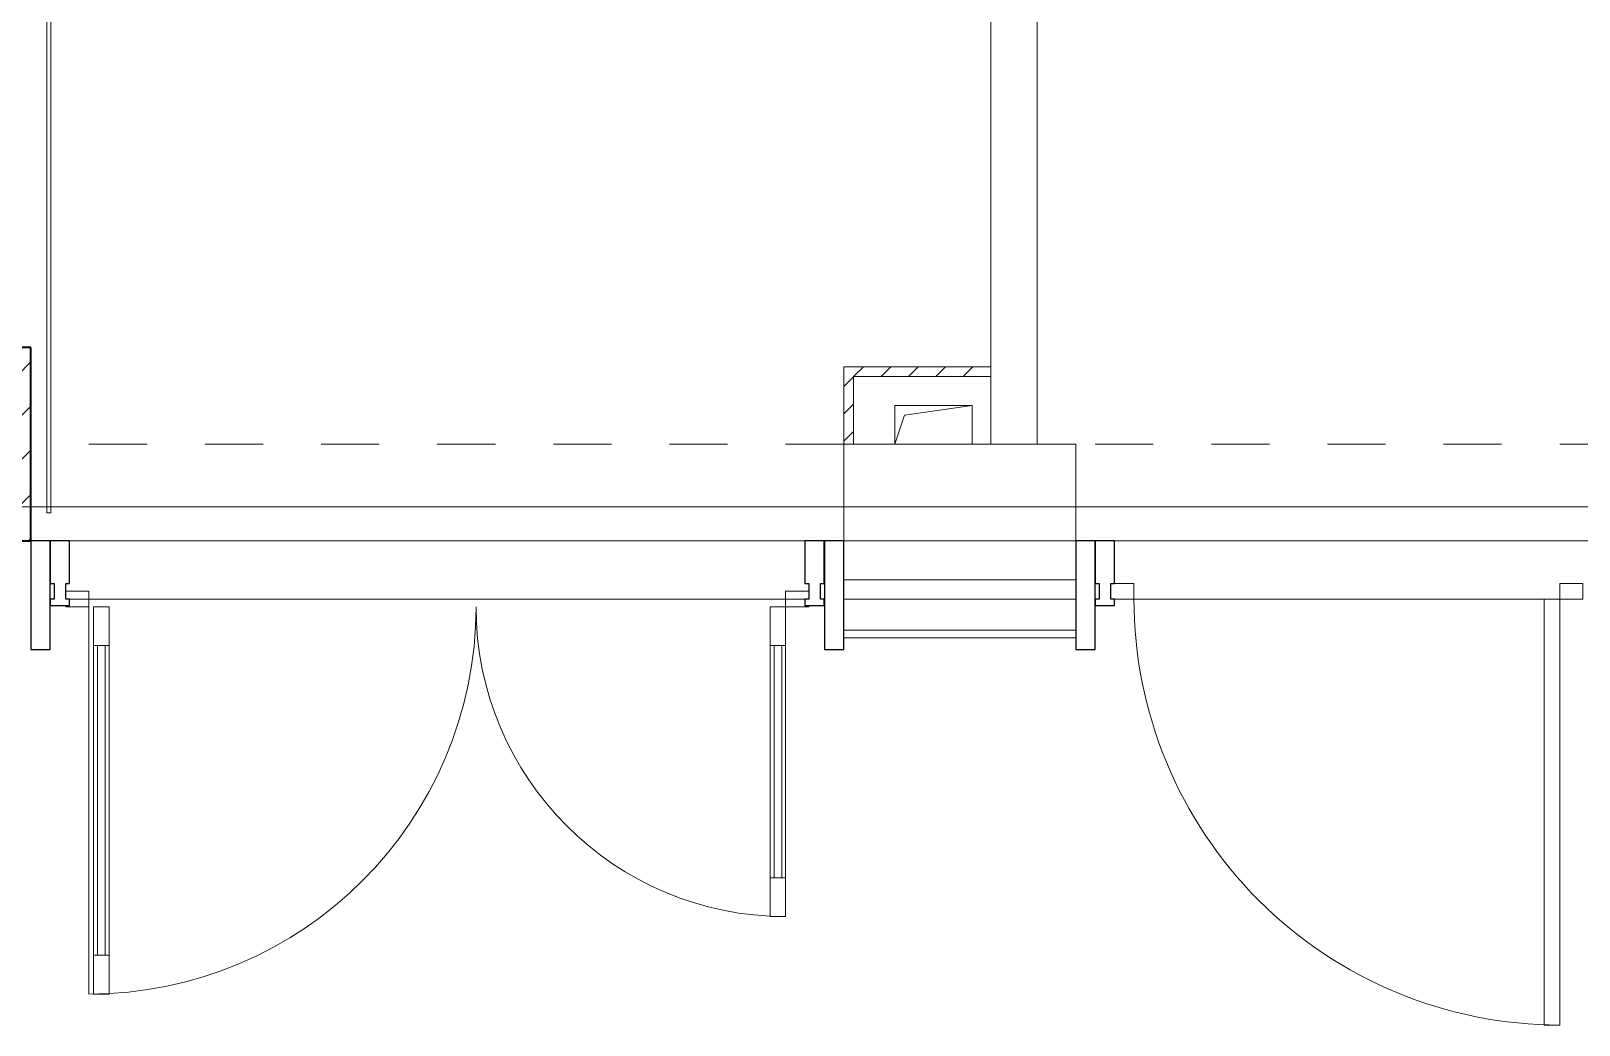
# Model space of a CAD drawing. Header units: millimetres. Extents: x 5993 to 95364, y 94667 to 143522.
# Drawn here: x 47273.4 to 47599, y 118488.2 to 118697.1 of the extents above; entities that cross this region are included whole.
import ezdxf

# ---------------------------------------------------------------- set-up
doc = ezdxf.new("R2010")
doc.units = ezdxf.units.MM
doc.linetypes.add('50_200_ШТРИХ_1Т_ш5_п1_п1_', pattern=[1400, 1000, -200, 0, -200])
doc.linetypes.add('Штрих короткий', pattern=[300, 150, -150])
for name, color, linetype, lineweight in [('0-2', 7, 'Continuous', 9), ('S-GRID-____-OTLN-1', 7, '50_200_ШТРИХ_1Т_ш5_п1_п1_', 9), ('Двери', 7, 'Continuous', 9), ('Импосты витража-1', 7, 'Continuous', 25), ('Несущие колонны', 7, 'Continuous', 9), ('Несущие колонны-1', 7, 'Continuous', 35), ('Обобщенные модели', 7, 'Continuous', 9), ('Общие ребра', 7, 'Continuous', 9), ('Панель', 7, 'Continuous', 13), ('Панель-1', 7, 'Continuous', 9), ('Перекрытия', 7, 'Continuous', 9), ('Перемычка-1', 7, 'Штрих короткий', 9), ('Стены', 7, 'Continuous', 9), ('Стены-1', 7, 'Continuous', 13), ('Элементы узлов', 7, 'Continuous', 9)]:
    doc.layers.add(name, color=color, linetype=linetype, lineweight=lineweight)
doc.layers.add('Штриховка разреза-6', color=1, linetype='Continuous', lineweight=5, true_color=0xff0000)

# ---------------------------------------------------------------- blocks, each defined once
blk = doc.blocks.new('BSC_Колонна _Прямоугольная - 500х500-V56-АИ2_01_План напольных покрытий и плинтусов 1го этажа _Часть 1_')
at = {"layer": 'Несущие колонны'}
h = blk.add_hatch(dxfattribs=at)
h.set_pattern_fill('FP_86', color=256, style=0, pattern_type=2)
h.set_pattern_definition([(45, (-69050, -57250), (-114.04925, 114.04925), []), (45, (-68935.95, -57250), (-114.04925, 114.04925), [201.613, -40.323, 3.353, -36.97])])
h.paths.add_polyline_path([(-250, -250), (250, -250), (250, 250), (-250, 250), (-250, -199.6)], flags=0)
at = {"layer": 'Несущие колонны-1'}
for p, q in [((250, 250), (-250, 250)), ((-250, 250), (-250, -250)), ((250, -250), (250, 250)), ((-250, -250), (250, -250))]:
    blk.add_line(p, q, dxfattribs=at)
blk = doc.blocks.new('Проем_Дверь_Прямоугольный - 1400х2400h_дверные проемы-27126712-АИ2_01_План напольных покрытий и плинтусов 1го этажа _Часть 1_')
at = {"layer": 'Перемычка-1'}
for p, q in [((700, 125), (-700, 125)), ((700, -125), (-700, -125))]:
    blk.add_line(p, q, dxfattribs=at)
blk = doc.blocks.new('Проем_Дверь_Прямоугольный - 2100х3300h_дверные проемы-27126725-АИ2_01_План напольных покрытий и плинтусов 1го этажа _Часть 1_')
at = {"layer": 'Перемычка-1'}
for p, q in [((1050, 125), (-1050, 125)), ((1050, -125), (-1050, -125))]:
    blk.add_line(p, q, dxfattribs=at)
blk = doc.blocks.new('Прямоугольный импост - Откос НВФ_50х280 мм-V179-АИ2_01_План напольных покрытий и плинтусов 1го этажа _Часть 1_')
at = {"layer": 'Импосты витража-1'}
for p, q in [((-50, 150), (0, 150)), ((-50, -130), (-50, 150)), ((0, 150), (0, -130)), ((0, -130), (-50, -130))]:
    blk.add_line(p, q, dxfattribs=at)
blk = doc.blocks.new('DRS_ДПУ_распашная__1Ст_Прямоугольная - НР_Стальная_подвал-27090921-АИ2_01_План напольных покрытий и плинтусов 1го этажа _Часть 1_')
at = {"layer": 'Панель'}
for p, q in [((-550, 1100), (-550, 0)), ((-510, 1100), (-550, 1100)), ((-510, 0), (-510, 1100)), ((-550, 0), (-510, 0))]:
    blk.add_line(p, q, dxfattribs=at)
at = {"layer": 'Панель-1'}
for p, q in [((-550, 0), (-610, 0)), ((-610, 0), (-610, -40)), ((-550, -40), (-550, 0)), ((610, 0), (550, 0)), ((550, 0), (550, -40)), ((610, -40), (610, 0)), ((-610, -40), (-550, -40)), ((550, -40), (610, -40))]:
    blk.add_line(p, q, dxfattribs=at)
blk.add_arc((-550, 0), 1100, 360, 90, dxfattribs=at)
blk = doc.blocks.new('Прямоугольный импост - Импост структурный с накладкой - 150мм-27090916-АИ2_01_План напольных покрытий и плинтусов 1го этажа _Часть 1_')
at = {"layer": 'Импосты витража-1'}
for p, q in [((-25, 40), (-25, 150)), ((-25, 150), (25, 150)), ((25, 150), (25, 40)), ((-15, 40), (-25, 40)), ((-15, 0), (-15, 40)), ((15, 40), (15, 0)), ((25, 40), (15, 40)), ((-25, -17), (-25, 0)), ((-25, 0), (-15, 0)), ((15, 0), (25, 0)), ((25, 0), (25, -17)), ((25, -17), (-25, -17))]:
    blk.add_line(p, q, dxfattribs=at)
blk = doc.blocks.new('Прямоугольный импост - Откос НВФ_50х280 мм-27090908-АИ2_01_План напольных покрытий и плинтусов 1го этажа _Часть 1_')
at = {"layer": 'Импосты витража-1'}
for p, q in [((0, 130), (-50, 130)), ((-50, 130), (-50, -150)), ((0, -150), (0, 130)), ((-50, -150), (0, -150))]:
    blk.add_line(p, q, dxfattribs=at)
blk = doc.blocks.new('Прямоугольный импост - Откос НВФ_50х280 мм-V178-АИ2_01_План напольных покрытий и плинтусов 1го этажа _Часть 1_')
at = {"layer": 'Импосты витража-1'}
for p, q in [((-50, 130), (0, 130)), ((-50, -150), (-50, 130)), ((0, 130), (0, -150)), ((0, -150), (-50, -150))]:
    blk.add_line(p, q, dxfattribs=at)
blk = doc.blocks.new('Прямоугольный импост - Импост структурный с накладкой - 150мм-27090906-АИ2_01_План напольных покрытий и плинтусов 1го этажа _Часть 1_')
at = {"layer": 'Импосты витража-1'}
for p, q in [((-25, 0), (-25, 17)), ((-25, 17), (25, 17)), ((-15, 0), (-25, 0)), ((-15, -40), (-15, 0)), ((25, 0), (15, 0)), ((15, 0), (15, -40)), ((25, 17), (25, 0)), ((-25, -150), (-25, -40)), ((-25, -40), (-15, -40)), ((15, -40), (25, -40)), ((25, -40), (25, -150)), ((25, -150), (-25, -150))]:
    blk.add_line(p, q, dxfattribs=at)
blk = doc.blocks.new('Дверь_Витражная_СКБ_2Ст2 - ДВН_ДАО_Выход-27579997-АИ2_01_План напольных покрытий и плинтусов 1го этажа _Часть 1_')
at = {"layer": 'Двери'}
for p, q in [((-900, -1020), (-900, -20)), ((900, -820), (900, -20))]:
    blk.add_line(p, q, dxfattribs=at)
for centre, radius, start, end in [((-900, -20), 1000, 270, 0), ((900, -20), 800, 180, 270)]:
    blk.add_arc(centre, radius, start, end, dxfattribs=at)
at = {"layer": 'Элементы узлов'}
for p, q in [((-960, 20), (-900, 20)), ((-900, 20), (-960, 20)), ((-900, 20), (-900, -20)), ((-900, -20), (-900, 20)), ((960, 20), (900, 20)), ((900, 20), (900, -20)), ((960, 20), (900, 20)), ((900, 20), (900, -20)), ((-960, -20), (-960, -17)), ((-960, -17), (-960, -20)), ((-900, -20), (-960, -20)), ((-960, -20), (-900, -20)), ((-848, -20), (-888, -20)), ((-888, -1020), (-888, -20)), ((-848, -20), (-888, -20)), ((-888, -20), (-888, -1020)), ((-848, -1020), (-848, -20)), ((-848, -1020), (-848, -20)), ((860, -20), (900, -20)), ((860, -820), (860, -20)), ((860, -20), (860, -820)), ((900, -20), (860, -20)), ((900, -820), (900, -20)), ((900, -820), (900, -20)), ((900, -20), (960, -20)), ((900, -20), (960, -20)), ((960, -20), (960, -17)), ((960, -20), (960, -17)), ((-888, -120), (-848, -120)), ((-878, -920), (-878, -120)), ((-858, -920), (-858, -120)), ((900, -120), (860, -120)), ((870, -720), (870, -120)), ((890, -720), (890, -120)), ((900, -720), (860, -720)), ((900, -820), (860, -820)), ((860, -820), (900, -820)), ((-888, -920), (-848, -920)), ((-888, -1020), (-848, -1020)), ((-888, -1020), (-848, -1020))]:
    blk.add_line(p, q, dxfattribs=at)
blk = doc.blocks.new('AR_Отверстие прямоугольное _в плите_ - AR_Отверстие прямоугольное _в плите_-V272-АИ2_01_План напольных покрытий и плинтусов 1го этажа _Часть 1_')
at = {"layer": 'Обобщенные модели'}
for p, q in [((100, 50), (-100, 50)), ((-100, 50), (-100, -50)), ((-75, 25), (100, 50)), ((100, -50), (100, 50)), ((-100, -50), (-75, 25))]:
    blk.add_line(p, q, dxfattribs=at)

msp = doc.modelspace()

# ---------------------------------------------------------------- linework, layer by layer
at = {"layer": 'S-GRID-____-OTLN-1', "color": 251, "ltscale": 0.6, "true_color": 0x636466}
msp.add_line((50293.31, 118597.07), (41443.97, 118597.07), dxfattribs=at)
at = {"layer": 'Общие ребра'}
for p, q in [((47444.31, 118589.92), (47493.15, 118589.92)), ((47493.15, 118589.92), (47444.31, 118589.92)), ((47493.15, 118581.78), (47444.31, 118581.78)), ((47493.15, 118577.71), (47444.31, 118577.71)), ((47444.31, 118571.2), (47493.15, 118571.2)), ((47493.15, 118571.2), (47444.31, 118571.2))]:
    msp.add_line(p, q, dxfattribs=at)
at = {"layer": 'Перекрытия'}
for p, q in [((47501.29, 118589.92), (47598.96, 118589.92)), ((47281.52, 118577.71), (47436.17, 118577.71))]:
    msp.add_line(p, q, dxfattribs=at)
at = {"layer": 'Стены'}
for p, q in [((47276.69, 118595.84), (47276.69, 119216.53)), ((47277.59, 119215.63), (47277.59, 118595.84)), ((47276.69, 118595.84), (47277.59, 118595.84)), ((47281.52, 118589.92), (47436.17, 118589.92)), ((47501.29, 118589.92), (47598.96, 118589.92)), ((47436.17, 118577.71), (47281.52, 118577.71)), ((47591.55, 118577.71), (47505.36, 118577.71))]:
    msp.add_line(p, q, dxfattribs=at)
at = {"layer": 'Стены-1'}
for p, q in [((47475.24, 118714.45), (47475.24, 118610.27)), ((47485.01, 118610.27), (47485.01, 118714.45)), ((47444.31, 118626.54), (47444.31, 118610.27)), ((47475.24, 118626.54), (47444.31, 118626.54)), ((47475.24, 118624.51), (47475.24, 118626.54)), ((47446.34, 118610.27), (47446.34, 118624.51)), ((47446.34, 118624.51), (47475.24, 118624.51)), ((47493.15, 118610.27), (47444.31, 118610.27)), ((47444.31, 118610.27), (47444.31, 118589.92)), ((47444.31, 118610.27), (47446.34, 118610.27)), ((47475.24, 118610.27), (47485.01, 118610.27)), ((47493.15, 118589.92), (47493.15, 118610.27)), ((47444.31, 118589.92), (47444.31, 118571.2)), ((47493.15, 118571.2), (47493.15, 118589.92)), ((47444.31, 118571.2), (47444.31, 118569.57)), ((47493.15, 118569.57), (47493.15, 118571.2)), ((47444.31, 118569.57), (47493.15, 118569.57))]:
    msp.add_line(p, q, dxfattribs=at)
at = {"layer": 'Штриховка разреза-6'}
for p, q in [((47446.4, 118624.51), (47448.44, 118626.54)), ((47452.16, 118624.51), (47454.19, 118626.54)), ((47457.91, 118624.51), (47459.95, 118626.54)), ((47463.67, 118624.51), (47465.7, 118626.54)), ((47469.42, 118624.51), (47471.46, 118626.54)), ((47444.31, 118622.42), (47446.34, 118624.45)), ((47475.18, 118624.51), (47475.24, 118624.57)), ((47444.31, 118616.66), (47446.34, 118618.7)), ((47444.31, 118610.91), (47446.34, 118612.94))]:
    msp.add_line(p, q, dxfattribs=at)

# ---------------------------------------------------------------- block references
at = {"layer": '0-2', "xscale": 0.08139549610658335, "yscale": 0.08139549610658335, "zscale": 0.08139549610658335}
for name, p in [('BSC_Колонна _Прямоугольная - 500х500-V56-АИ2_01_План напольных покрытий и плинтусов 1го этажа _Часть 1_', (47253.03, 118610.27)), ('AR_Отверстие прямоугольное _в плите_ - AR_Отверстие прямоугольное _в плите_-V272-АИ2_01_План напольных покрытий и плинтусов 1го этажа _Часть 1_', (47463.21, 118614.34)), ('Проем_Дверь_Прямоугольный - 2100х3300h_дверные проемы-27126725-АИ2_01_План напольных покрытий и плинтусов 1го этажа _Часть 1_', (47358.84, 118600.09)), ('Проем_Дверь_Прямоугольный - 1400х2400h_дверные проемы-27126712-АИ2_01_План напольных покрытий и плинтусов 1го этажа _Часть 1_', (47550.12, 118600.09)), ('Дверь_Витражная_СКБ_2Ст2 - ДВН_ДАО_Выход-27579997-АИ2_01_План напольных покрытий и плинтусов 1го этажа _Часть 1_', (47358.84, 118577.71))]:
    msp.add_blockref(name, p, dxfattribs=at)
at = {"layer": '0-2', "xscale": 0.08139549610658335, "yscale": 0.08139549610658335, "zscale": 0.08139549610658335, "rotation": 180}
for name, p in [('Прямоугольный импост - Откос НВФ_50х280 мм-27090908-АИ2_01_План напольных покрытий и плинтусов 1го этажа _Часть 1_', (47273.38, 118577.71)), ('DRS_ДПУ_распашная__1Ст_Прямоугольная - НР_Стальная_подвал-27090921-АИ2_01_План напольных покрытий и плинтусов 1го этажа _Часть 1_', (47550.12, 118577.71))]:
    msp.add_blockref(name, p, dxfattribs=at)
at = {"layer": '0-2', "extrusion": (0, 0, -1), "xscale": 0.08139549610658335, "yscale": 0.08139549610658335, "zscale": 0.08139549610658335, "rotation": 180}
for name, p in [('Прямоугольный импост - Импост структурный с накладкой - 150мм-27090906-АИ2_01_План напольных покрытий и плинтусов 1го этажа _Часть 1_', (-47279.48, 118577.71)), ('Прямоугольный импост - Импост структурный с накладкой - 150мм-27090906-АИ2_01_План напольных покрытий и плинтусов 1го этажа _Часть 1_', (-47438.2, 118577.71)), ('Прямоугольный импост - Откос НВФ_50х280 мм-V178-АИ2_01_План напольных покрытий и плинтусов 1го этажа _Часть 1_', (-47444.31, 118577.71))]:
    msp.add_blockref(name, p, dxfattribs=at)
at = {"layer": '0-2', "extrusion": (0, 0, -1), "xscale": 0.08139549610658335, "yscale": 0.08139549610658335, "zscale": 0.08139549610658335}
for name, p in [('Прямоугольный импост - Откос НВФ_50х280 мм-V179-АИ2_01_План напольных покрытий и плинтусов 1го этажа _Часть 1_', (-47493.15, 118577.71)), ('Прямоугольный импост - Импост структурный с накладкой - 150мм-27090916-АИ2_01_План напольных покрытий и плинтусов 1го этажа _Часть 1_', (-47499.25, 118577.71))]:
    msp.add_blockref(name, p, dxfattribs=at)

doc.saveas('drawing.dxf')
